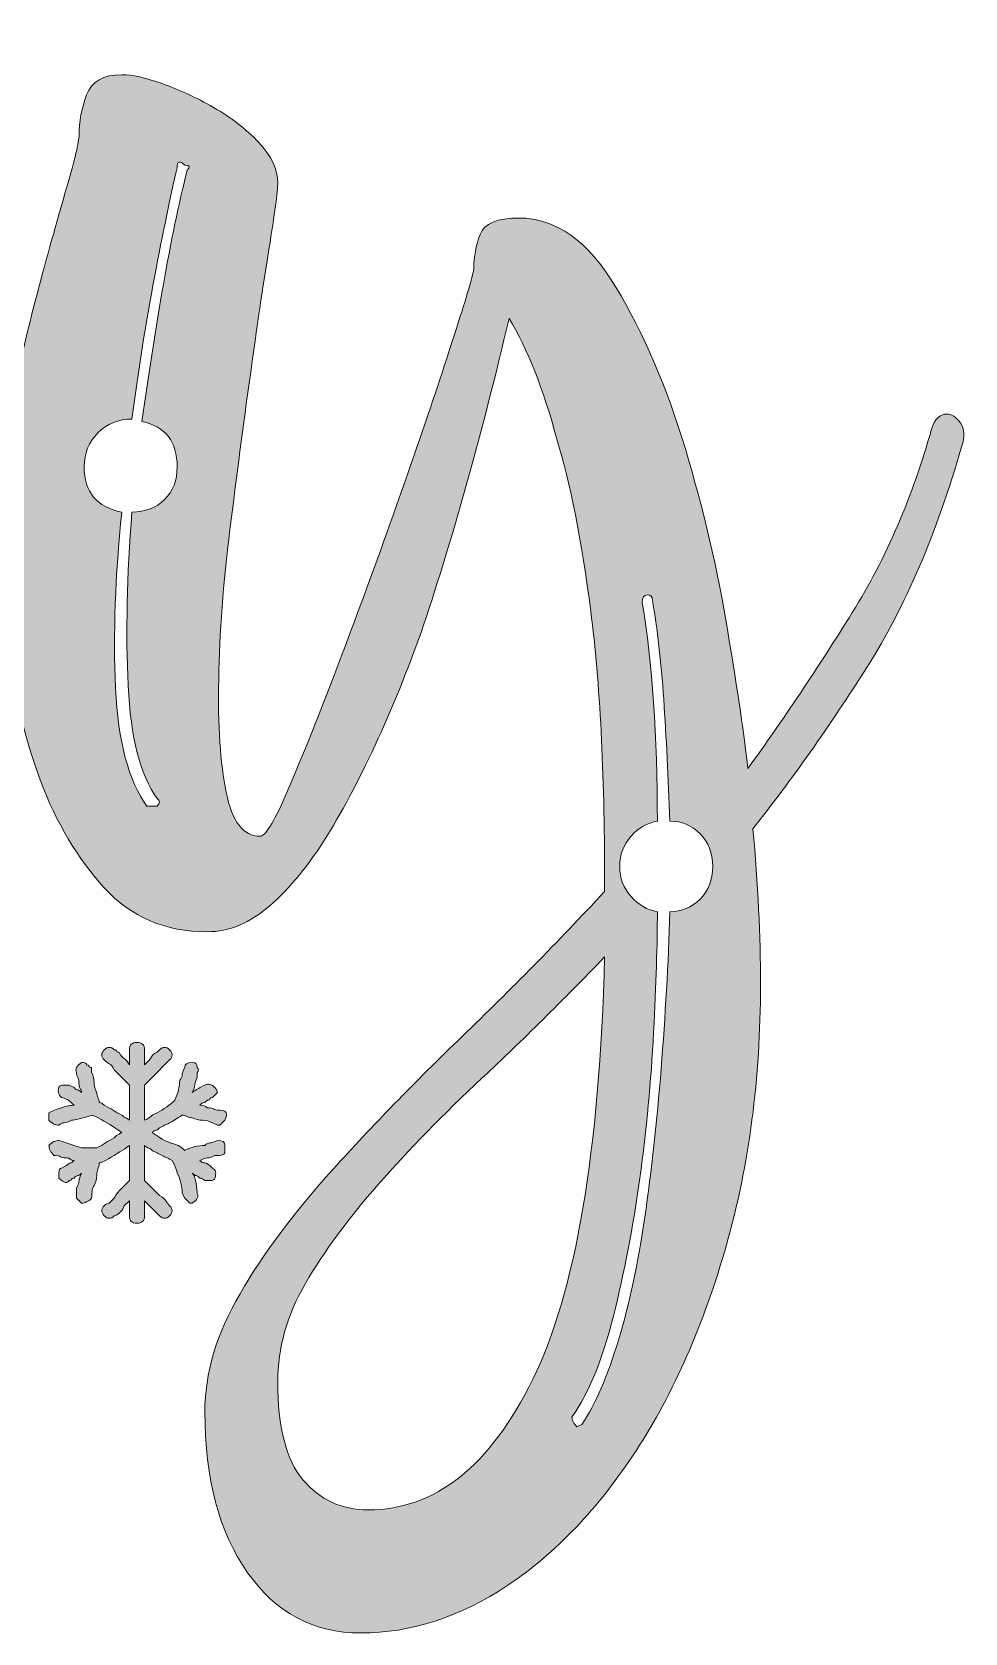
# Model space of a CAD drawing. Header units: inches. Extents: x 89 to 991, y -981 to -100.
# Drawn here: x 438.2 to 572.4, y -472.9 to -242.5 of the extents above; entities that cross this region are included whole.
import ezdxf

# ---------------------------------------------------------------- set-up
doc = ezdxf.new("R2010")
doc.units = ezdxf.units.IN
doc.header["$MEASUREMENT"] = 0
doc.layers.add('Layer 1', color=7, linetype='Continuous')

# ---------------------------------------------------------------- blocks, each defined once
blk = doc.blocks.new('block 2')
at = {"layer": 'Layer 1', "true_color": 0xffffff}
h = blk.add_hatch(color=7, dxfattribs=at)
h.dxf.hatch_style = 2
edge = h.paths.add_edge_path()
edge.add_spline(control_points=[(367.2, -365.1), (375.63, -365.1), (382.62, -361.85), (388.17, -355.34), (393.71, -348.83), (398.17, -340.99), (401.55, -331.83), (408.78, -331.83), (414.81, -330.56), (419.63, -328.03), (424.45, -325.5), (428.43, -322.55), (431.57, -319.17), (432.26, -318.43), (432.9, -317.67), (433.52, -316.91), (433.7, -321.13), (434.06, -325.61), (434.64, -330.38), (435.49, -337.38), (437.05, -343.94), (439.34, -350.09), (441.63, -356.24), (444.7, -361.43), (448.56, -365.64), (452.42, -369.86), (457.36, -371.97), (463.39, -371.97), (466.52, -371.97), (469.54, -370.71), (472.43, -368.18), (475.32, -365.64), (478.03, -362.33), (480.57, -358.23), (483.1, -354.13), (485.57, -349.43), (487.98, -344.13), (490.39, -338.83), (492.56, -333.4), (494.49, -327.85), (498.83, -314.83), (502.93, -300.13), (506.78, -283.73), (509.43, -288.07), (511.72, -293.86), (513.66, -301.09), (515.58, -307.36), (517.21, -315.62), (518.54, -325.86), (519.86, -336.11), (520.53, -348.95), (520.53, -364.38), (520.53, -364.38), (520.53, -366.19), (520.53, -366.19), (513.78, -373.42), (506.97, -380.35), (500.09, -386.98), (493.22, -393.61), (487.01, -400), (481.47, -406.15), (475.92, -412.29), (471.46, -418.26), (468.09, -424.05), (464.71, -429.83), (463.03, -435.5), (463.03, -441.04), (463.03, -450.68), (465.07, -458.4), (469.18, -464.19), (473.27, -469.98), (478.69, -472.87), (485.45, -472.87), (492.68, -472.87), (499.73, -470.57), (506.6, -466), (513.48, -461.41), (519.62, -454.97), (525.05, -446.65), (530.47, -438.33), (534.81, -428.44), (538.07, -417), (541.32, -405.54), (542.95, -393.07), (542.95, -379.57), (542.95, -372.58), (542.59, -365.1), (541.86, -357.14), (547.41, -350.16), (552.89, -342.38), (558.32, -333.82), (563.74, -325.26), (568.26, -314.71), (571.88, -302.18), (572.36, -300.73), (572.3, -299.59), (571.7, -298.74), (571.09, -297.9), (570.43, -297.48), (569.71, -297.48), (568.74, -297.48), (568.02, -298.2), (567.54, -299.64), (564.88, -309.29), (561.09, -318.09), (556.15, -326.04), (551.2, -334), (546.2, -341.48), (541.14, -348.47), (540.65, -344.13), (539.69, -337.56), (538.25, -328.76), (536.8, -319.96), (534.75, -311.16), (532.1, -302.36), (529.44, -293.56), (526.13, -285.85), (522.15, -279.21), (518.18, -272.58), (513.53, -269.27), (508.23, -269.27), (505.1, -269.27), (503.23, -270.05), (502.62, -271.62), (502.02, -273.19), (501.72, -274.82), (501.72, -276.5), (501.72, -276.99), (501.05, -279.34), (499.73, -283.55), (498.41, -287.77), (496.71, -292.9), (494.67, -298.92), (492.62, -304.95), (490.33, -311.46), (487.8, -318.45), (485.27, -325.44), (482.85, -331.89), (480.57, -337.8), (478.27, -343.71), (476.28, -348.59), (474.6, -352.44), (472.91, -356.3), (471.71, -358.23), (470.98, -358.23), (468.57, -358.23), (466.94, -356.12), (466.1, -351.9), (465.25, -347.69), (464.89, -342.26), (465.02, -335.63), (465.13, -329), (465.68, -321.83), (466.64, -314.11), (467.6, -306.4), (468.57, -299.05), (469.54, -292.05), (470.5, -285.06), (471.4, -278.97), (472.25, -273.79), (473.09, -268.61), (473.51, -265.41), (473.51, -264.2), (473.51, -262.28), (472.61, -260.35), (470.8, -258.42), (468.99, -256.49), (466.82, -254.8), (464.29, -253.36), (461.76, -251.91), (459.29, -250.77), (456.88, -249.92), (454.47, -249.08), (452.54, -248.65), (451.09, -248.65), (448.44, -248.65), (446.75, -249.62), (446.03, -251.55), (445.31, -253.48), (444.94, -255.41), (444.94, -257.33), (444.94, -258.3), (444.34, -260.83), (443.14, -264.93), (441.93, -269.03), (440.61, -273.79), (439.16, -279.21), (437.71, -284.64), (436.39, -290.24), (435.18, -296.03), (434.12, -301.12), (433.56, -305.61), (433.43, -309.58), (432.07, -311.99), (430.31, -314.28), (428.13, -316.46), (425.36, -319.24), (421.98, -321.59), (418.01, -323.51), (414.03, -325.44), (409.15, -326.41), (403.36, -326.41), (405.53, -318.93), (407.16, -311.34), (408.24, -303.62), (409.33, -295.91), (409.87, -288.8), (409.87, -282.29), (409.87, -269.51), (406.43, -259.68), (399.56, -252.81), (392.69, -245.94), (384.92, -242.51), (376.24, -242.51), (371.9, -242.51), (367.68, -243.41), (363.58, -245.22), (359.48, -247.03), (355.8, -249.44), (352.55, -252.45), (349.3, -255.47), (346.64, -259.02), (344.59, -263.12), (342.54, -267.22), (341.52, -271.68), (341.52, -276.5), (341.52, -278.91), (341.76, -281.56), (342.24, -284.46), (342.72, -287.35), (343.57, -290.48), (344.77, -293.86), (340.43, -298.2), (336.76, -303.2), (333.75, -308.87), (330.73, -314.53), (329.22, -320.62), (329.22, -327.13), (329.22, -337.25), (332.42, -346.12), (338.81, -353.71), (345.19, -361.3), (354.66, -365.1), (367.2, -365.1)], knot_values=[0, 0, 0, 0, 1, 1, 1, 2, 2, 2, 3, 3, 3, 4, 4, 4, 5, 5, 5, 6, 6, 6, 7, 7, 7, 8, 8, 8, 9, 9, 9, 10, 10, 10, 11, 11, 11, 12, 12, 12, 13, 13, 13, 14, 14, 14, 15, 15, 15, 16, 16, 16, 17, 17, 17, 18, 18, 18, 19, 19, 19, 20, 20, 20, 21, 21, 21, 22, 22, 22, 23, 23, 23, 24, 24, 24, 25, 25, 25, 26, 26, 26, 27, 27, 27, 28, 28, 28, 29, 29, 29, 30, 30, 30, 31, 31, 31, 32, 32, 32, 33, 33, 33, 34, 34, 34, 35, 35, 35, 36, 36, 36, 37, 37, 37, 38, 38, 38, 39, 39, 39, 40, 40, 40, 41, 41, 41, 42, 42, 42, 43, 43, 43, 44, 44, 44, 45, 45, 45, 46, 46, 46, 47, 47, 47, 48, 48, 48, 49, 49, 49, 50, 50, 50, 51, 51, 51, 52, 52, 52, 53, 53, 53, 54, 54, 54, 55, 55, 55, 56, 56, 56, 57, 57, 57, 58, 58, 58, 59, 59, 59, 60, 60, 60, 61, 61, 61, 62, 62, 62, 63, 63, 63, 64, 64, 64, 65, 65, 65, 66, 66, 66, 67, 67, 67, 68, 68, 68, 69, 69, 69, 70, 70, 70, 71, 71, 71, 72, 72, 72, 73, 73, 73, 74, 74, 74, 75, 75, 75, 76, 76, 76, 77, 77, 77, 78, 78, 78, 79, 79, 79, 80, 80, 80, 81, 81, 81, 81], degree=3, periodic=1)
edge = h.paths.add_edge_path()
edge.add_spline(control_points=[(486.53, -455.15), (482.67, -455.15), (479.54, -453.7), (477.13, -450.81), (474.72, -447.92), (473.51, -443.21), (473.51, -436.7), (473.51, -431.88), (474.84, -427.18), (477.49, -422.6), (480.14, -418.02), (483.64, -413.26), (487.98, -408.32), (492.32, -403.37), (497.32, -398.25), (502.99, -392.95), (508.65, -387.64), (514.5, -381.86), (520.53, -375.59), (519.8, -403.55), (516.37, -423.8), (510.22, -436.34), (504.07, -448.88), (496.17, -455.15), (486.53, -455.15)], knot_values=[0, 0, 0, 0, 1, 1, 1, 2, 2, 2, 3, 3, 3, 4, 4, 4, 5, 5, 5, 6, 6, 6, 7, 7, 7, 8, 8, 8, 8], degree=3, periodic=1)
edge = h.paths.add_edge_path()
edge.add_spline(control_points=[(525.59, -407.41), (526.55, -400.42), (527.22, -393.43), (527.58, -386.44), (527.94, -379.45), (528.12, -373.66), (528.12, -369.08), (526.68, -368.84), (525.41, -368.12), (524.33, -366.91), (523.24, -365.7), (522.7, -364.26), (522.7, -362.57), (522.7, -360.89), (523.24, -359.44), (524.33, -358.23), (525.41, -357.03), (526.68, -356.3), (528.12, -356.06), (528.12, -343.76), (527.4, -333.28), (525.95, -324.6), (525.95, -323.87), (526.19, -323.51), (526.68, -323.51), (527.16, -323.51), (527.4, -323.75), (527.4, -324.24), (528.12, -328.34), (528.66, -333.1), (529.03, -338.52), (529.39, -343.94), (529.69, -349.79), (529.93, -356.06), (531.61, -356.06), (533.06, -356.66), (534.27, -357.87), (535.47, -359.08), (536.08, -360.64), (536.08, -362.57), (536.08, -364.5), (535.47, -366.07), (534.27, -367.27), (533.06, -368.48), (531.61, -369.08), (529.93, -369.08), (529.69, -376.55), (529.26, -384.09), (528.66, -391.68), (528.06, -399.27), (527.27, -406.38), (526.31, -413.02), (525.35, -419.65), (524.08, -425.55), (522.52, -430.74), (520.95, -435.92), (519.2, -439.96), (517.27, -442.85), (517.27, -442.85), (516.55, -443.21), (516.55, -443.21), (516.06, -442.73), (515.83, -442.25), (515.83, -441.77), (518.23, -438.39), (520.22, -433.57), (521.79, -427.3), (523.36, -421.03), (524.62, -414.4), (525.59, -407.41)], knot_values=[0, 0, 0, 0, 1, 1, 1, 2, 2, 2, 3, 3, 3, 4, 4, 4, 5, 5, 5, 6, 6, 6, 7, 7, 7, 8, 8, 8, 9, 9, 9, 10, 10, 10, 11, 11, 11, 12, 12, 12, 13, 13, 13, 14, 14, 14, 15, 15, 15, 16, 16, 16, 17, 17, 17, 18, 18, 18, 19, 19, 19, 20, 20, 20, 21, 21, 21, 22, 22, 22, 23, 23, 23, 23], degree=3, periodic=1)
edge = h.paths.add_edge_path()
edge.add_spline(control_points=[(447.66, -300.19), (448.98, -298.86), (450.61, -298.2), (452.54, -298.2), (453.5, -290.97), (454.58, -284.16), (455.79, -277.77), (457, -271.38), (458.08, -266.14), (459.05, -262.03), (459.05, -261.07), (459.41, -260.95), (460.13, -261.67), (460.86, -261.67), (460.98, -261.92), (460.49, -262.4), (459.29, -267.22), (458.14, -272.7), (457.06, -278.85), (455.98, -285), (454.95, -291.57), (453.99, -298.56), (457.36, -299.28), (459.05, -301.45), (459.05, -305.07), (459.05, -307), (458.45, -308.57), (457.24, -309.77), (456.03, -310.98), (454.47, -311.58), (452.54, -311.58), (451.82, -320.74), (451.64, -329.06), (452, -336.53), (452.36, -344.01), (453.74, -349.43), (456.16, -352.81), (456.64, -353.05), (456.64, -353.41), (456.16, -353.89), (456.16, -353.89), (454.71, -353.89), (454.71, -353.89), (452.05, -350.27), (450.55, -344.61), (450.19, -336.89), (449.83, -329.18), (450.13, -320.74), (451.09, -311.58), (447.48, -310.86), (445.67, -308.69), (445.67, -305.07), (445.67, -303.14), (446.33, -301.51), (447.66, -300.19)], knot_values=[0, 0, 0, 0, 1, 1, 1, 2, 2, 2, 3, 3, 3, 4, 4, 4, 5, 5, 5, 6, 6, 6, 7, 7, 7, 8, 8, 8, 9, 9, 9, 10, 10, 10, 11, 11, 11, 12, 12, 12, 13, 13, 13, 14, 14, 14, 15, 15, 15, 16, 16, 16, 17, 17, 17, 18, 18, 18, 18], degree=3, periodic=1)
edge = h.paths.add_edge_path()
edge.add_spline(control_points=[(386.36, -349.73), (383.23, -354.68), (379.97, -357.14), (376.6, -357.14), (372.74, -357.14), (369.73, -355.52), (367.56, -352.26), (365.39, -349.01), (363.7, -345.21), (362.5, -340.87), (361.29, -336.53), (360.51, -332.14), (360.14, -327.67), (359.78, -323.21), (359.6, -319.66), (359.6, -317), (363.94, -320.86), (369, -324.06), (374.79, -326.59), (380.58, -329.12), (387.32, -330.75), (395.04, -331.47), (392.39, -338.7), (389.49, -344.79), (386.36, -349.73)], knot_values=[0, 0, 0, 0, 1, 1, 1, 2, 2, 2, 3, 3, 3, 4, 4, 4, 5, 5, 5, 6, 6, 6, 7, 7, 7, 8, 8, 8, 8], degree=3, periodic=1)
edge = h.paths.add_edge_path()
edge.add_spline(control_points=[(353.45, -265.11), (355.14, -261.85), (357.31, -259.14), (359.96, -256.97), (362.61, -254.8), (365.44, -253.17), (368.46, -252.09), (371.47, -251), (374.18, -250.46), (376.6, -250.46), (384.31, -250.46), (390.04, -252.21), (393.78, -255.71), (397.51, -259.2), (400.22, -263), (401.91, -267.1), (403.6, -271.92), (404.45, -277.47), (404.45, -283.73), (404.45, -289.52), (403.78, -296.27), (402.46, -303.98), (401.13, -311.7), (399.38, -319.05), (397.21, -326.04), (388.77, -325.56), (381.72, -323.69), (376.06, -320.44), (370.39, -317.18), (365.87, -313.15), (362.5, -308.32), (363.94, -304.71), (365.69, -301.45), (367.74, -298.56), (369.78, -295.67), (371.83, -293.13), (373.89, -290.97), (375.93, -288.8), (377.62, -286.99), (378.95, -285.54), (380.27, -284.09), (380.94, -283.01), (380.94, -282.29), (380.94, -279.16), (378.77, -277.58), (374.43, -277.58), (371.54, -277.58), (368.1, -278.37), (364.12, -279.93), (360.14, -281.51), (356.1, -283.98), (352.01, -287.35), (351.52, -285.42), (351.22, -283.49), (351.1, -281.56), (350.98, -279.64), (350.92, -277.95), (350.92, -276.5), (350.92, -272.16), (351.77, -268.36), (353.45, -265.11)], knot_values=[0, 0, 0, 0, 1, 1, 1, 2, 2, 2, 3, 3, 3, 4, 4, 4, 5, 5, 5, 6, 6, 6, 7, 7, 7, 8, 8, 8, 9, 9, 9, 10, 10, 10, 11, 11, 11, 12, 12, 12, 13, 13, 13, 14, 14, 14, 15, 15, 15, 16, 16, 16, 17, 17, 17, 18, 18, 18, 19, 19, 19, 20, 20, 20, 20], degree=3, periodic=1)
edge = h.paths.add_edge_path()
edge.add_spline(control_points=[(340.61, -314.47), (341.94, -313.27), (343.57, -312.66), (345.5, -312.66), (345.5, -312.66), (346.58, -312.66), (346.58, -312.66), (348.51, -307.84), (351.1, -303.2), (354.36, -298.74), (357.61, -294.28), (361.41, -290.37), (365.75, -286.99), (366.23, -286.51), (366.71, -286.62), (367.2, -287.35), (367.2, -287.84), (367.07, -288.2), (366.83, -288.43), (362.73, -291.81), (359.06, -295.61), (355.8, -299.82), (352.55, -304.05), (350.07, -308.45), (348.39, -313.02), (350.8, -314.23), (352.01, -316.28), (352.01, -319.17), (352.01, -321.11), (351.4, -322.73), (350.2, -324.06), (348.99, -325.38), (347.42, -326.04), (345.5, -326.04), (344.77, -333.28), (346.95, -340.03), (352.01, -346.3), (352.49, -346.54), (352.49, -346.9), (352.01, -347.38), (352.01, -347.38), (351.65, -347.74), (351.65, -347.74), (351.4, -347.74), (351.16, -347.62), (350.92, -347.38), (345.86, -341.11), (343.45, -333.88), (343.69, -325.68), (340.31, -324.72), (338.63, -322.55), (338.63, -319.17), (338.63, -317.25), (339.29, -315.68), (340.61, -314.47)], knot_values=[0, 0, 0, 0, 1, 1, 1, 2, 2, 2, 3, 3, 3, 4, 4, 4, 5, 5, 5, 6, 6, 6, 7, 7, 7, 8, 8, 8, 9, 9, 9, 10, 10, 10, 11, 11, 11, 12, 12, 12, 13, 13, 13, 14, 14, 14, 15, 15, 15, 16, 16, 16, 17, 17, 17, 18, 18, 18, 18], degree=3, periodic=1)
h = blk.add_hatch(color=7, dxfattribs=at)
h.dxf.hatch_style = 2
edge = h.paths.add_edge_path()
edge.add_spline(control_points=[(448.74, -402.35), (448.38, -402.59), (447.96, -402.83), (447.48, -403.07), (447.48, -403.07), (445.31, -403.07), (445.31, -403.07), (444.58, -402.83), (443.5, -402.47), (442.05, -401.99), (441.56, -401.99), (441.09, -402.22), (440.61, -402.71), (440.61, -403.19), (440.84, -403.67), (441.33, -404.16), (441.81, -404.16), (442.11, -404.21), (442.23, -404.34), (442.35, -404.46), (442.65, -404.52), (443.14, -404.52), (443.37, -404.52), (443.55, -404.58), (443.68, -404.7), (443.8, -404.82), (443.98, -404.88), (444.22, -404.88), (443.98, -405.12), (443.8, -405.24), (443.68, -405.24), (443.55, -405.24), (443.37, -405.36), (443.14, -405.6), (443.14, -405.6), (442.41, -405.97), (442.41, -405.97), (442.17, -405.97), (442.05, -406.2), (442.05, -406.69), (442.05, -406.69), (442.05, -407.41), (442.05, -407.41), (442.78, -408.14), (443.26, -408.25), (443.5, -407.77), (443.73, -407.77), (443.86, -407.71), (443.86, -407.59), (443.86, -407.47), (443.98, -407.41), (444.22, -407.41), (444.46, -407.17), (444.64, -407.05), (444.76, -407.05), (444.88, -407.05), (445.06, -406.93), (445.31, -406.69), (445.06, -407.17), (444.94, -407.53), (444.94, -407.77), (444.94, -408.01), (444.82, -408.37), (444.58, -408.86), (444.58, -408.86), (444.58, -409.58), (444.58, -409.58), (444.58, -409.58), (444.58, -410.31), (444.58, -410.31), (444.58, -410.31), (445.31, -411.03), (445.31, -411.03), (445.79, -411.03), (446.27, -410.79), (446.75, -410.31), (446.75, -409.34), (446.87, -408.73), (447.11, -408.5), (447.35, -408.01), (447.48, -407.53), (447.48, -407.05), (447.48, -406.57), (447.6, -406.08), (447.84, -405.6), (447.84, -405.6), (447.84, -405.24), (447.84, -405.24), (448.08, -405.24), (448.8, -404.88), (450.01, -404.16), (451.21, -403.43), (451.93, -402.95), (452.18, -402.71), (452.18, -402.71), (452.18, -407.77), (452.18, -407.77), (452.18, -407.77), (451.09, -408.86), (451.09, -408.86), (450.61, -409.34), (450.31, -409.7), (450.19, -409.94), (450.07, -410.18), (449.76, -410.54), (449.28, -411.03), (449.04, -411.03), (448.8, -411.15), (448.56, -411.39), (448.08, -411.87), (448.08, -412.35), (448.56, -412.84), (449.04, -413.32), (449.52, -413.32), (450.01, -412.84), (450.73, -412.59), (451.21, -412.11), (451.45, -411.39), (451.45, -411.39), (452.18, -410.67), (452.18, -410.67), (452.18, -410.67), (452.18, -411.75), (452.18, -411.75), (452.18, -411.75), (452.18, -412.84), (452.18, -412.84), (452.18, -413.56), (452.54, -413.92), (453.26, -413.92), (453.99, -413.92), (454.35, -413.56), (454.35, -412.84), (454.35, -412.84), (454.35, -410.67), (454.35, -410.67), (454.35, -410.67), (456.52, -412.84), (456.52, -412.84), (457, -413.32), (457.48, -413.32), (457.96, -412.84), (458.45, -412.35), (458.45, -411.87), (457.96, -411.39), (457.72, -411.15), (457.54, -410.9), (457.42, -410.67), (457.3, -410.42), (457, -410.18), (456.52, -409.94), (456.52, -409.94), (454.35, -407.77), (454.35, -407.77), (454.35, -407.77), (454.35, -402.71), (454.35, -402.71), (454.58, -402.95), (454.76, -403.07), (454.89, -403.07), (455.01, -403.07), (455.19, -403.19), (455.43, -403.43), (455.91, -403.67), (456.39, -403.91), (456.88, -404.16), (457.36, -404.4), (457.84, -404.64), (458.33, -404.88), (458.81, -405.84), (459.05, -406.45), (459.05, -406.69), (459.53, -407.65), (459.77, -408.62), (459.77, -409.58), (459.77, -409.58), (460.13, -410.31), (460.13, -410.31), (460.13, -410.31), (460.86, -411.03), (460.86, -411.03), (460.86, -411.03), (461.22, -411.03), (461.22, -411.03), (461.94, -410.54), (462.18, -410.06), (461.94, -409.58), (461.94, -409.34), (461.88, -408.86), (461.76, -408.14), (461.64, -407.41), (461.46, -406.93), (461.22, -406.69), (461.46, -406.93), (461.64, -407.05), (461.76, -407.05), (461.88, -407.05), (462.06, -407.17), (462.3, -407.41), (462.54, -407.41), (462.78, -407.53), (463.03, -407.77), (463.03, -407.77), (463.75, -407.77), (463.75, -407.77), (464.23, -407.77), (464.47, -407.65), (464.47, -407.41), (464.71, -406.69), (464.59, -406.2), (464.11, -405.97), (463.63, -405.48), (463.27, -405.24), (463.03, -405.24), (462.78, -405.24), (462.54, -405.12), (462.3, -404.88), (462.78, -404.64), (463.15, -404.52), (463.39, -404.52), (463.63, -404.52), (463.99, -404.4), (464.47, -404.16), (464.47, -404.16), (465.2, -404.16), (465.2, -404.16), (465.43, -404.16), (465.68, -404.03), (465.92, -403.8), (465.92, -403.8), (465.92, -402.71), (465.92, -402.71), (465.92, -402.22), (465.56, -401.99), (464.83, -401.99), (464.35, -402.22), (463.99, -402.35), (463.75, -402.35), (463.51, -402.35), (463.27, -402.47), (463.03, -402.71), (462.06, -402.71), (461.09, -402.95), (460.13, -403.43), (459.65, -402.95), (459.17, -402.65), (458.69, -402.53), (458.2, -402.41), (457.72, -402.22), (457.24, -401.99), (456.75, -401.75), (456.46, -401.56), (456.34, -401.45), (456.21, -401.32), (455.91, -401.14), (455.43, -400.9), (455.67, -400.66), (455.85, -400.54), (455.98, -400.54), (456.09, -400.54), (456.27, -400.42), (456.52, -400.18), (457, -399.94), (457.48, -399.69), (457.96, -399.46), (458.45, -399.21), (459.05, -398.85), (459.77, -398.37), (460.01, -398.37), (460.25, -398.43), (460.49, -398.55), (460.73, -398.67), (460.98, -398.73), (461.22, -398.73), (461.7, -398.97), (462.18, -399.09), (462.66, -399.09), (463.15, -399.09), (463.63, -399.21), (464.11, -399.46), (464.11, -399.46), (464.83, -399.82), (464.83, -399.82), (464.83, -399.82), (465.2, -399.82), (465.2, -399.82), (465.2, -399.82), (465.92, -399.09), (465.92, -399.09), (466.4, -398.13), (466.16, -397.65), (465.2, -397.65), (464.71, -397.65), (464.41, -397.59), (464.29, -397.47), (464.17, -397.34), (463.87, -397.29), (463.39, -397.29), (463.15, -397.04), (462.78, -396.93), (462.3, -396.93), (462.54, -396.68), (462.72, -396.56), (462.85, -396.56), (462.96, -396.56), (463.15, -396.44), (463.39, -396.2), (463.63, -396.2), (463.75, -396.14), (463.75, -396.02), (463.75, -395.9), (463.87, -395.84), (464.11, -395.84), (464.11, -395.84), (464.83, -395.12), (464.83, -395.12), (464.83, -394.87), (464.71, -394.63), (464.47, -394.39), (463.99, -393.91), (463.51, -393.79), (463.03, -394.03), (462.06, -394.51), (461.46, -394.87), (461.22, -395.12), (461.46, -394.63), (461.58, -394.27), (461.58, -394.03), (461.58, -393.79), (461.7, -393.43), (461.94, -392.95), (461.94, -392.95), (461.94, -392.22), (461.94, -392.22), (462.18, -391.98), (462.18, -391.74), (461.94, -391.5), (461.94, -391.01), (461.7, -390.78), (461.22, -390.78), (460.49, -390.78), (460.13, -391.01), (460.13, -391.5), (459.89, -391.98), (459.77, -392.34), (459.77, -392.58), (459.77, -392.82), (459.65, -393.07), (459.41, -393.31), (459.41, -394.27), (459.17, -395.24), (458.69, -396.2), (457.96, -396.93), (457.11, -397.52), (456.16, -398.01), (455.67, -398.25), (455.37, -398.43), (455.25, -398.55), (455.13, -398.67), (454.83, -398.85), (454.35, -399.09), (454.35, -399.09), (454.35, -394.03), (454.35, -394.03), (454.35, -394.03), (455.43, -392.95), (455.43, -392.95), (455.43, -392.95), (457.96, -390.42), (457.96, -390.42), (458.45, -389.93), (458.45, -389.45), (457.96, -388.97), (457.48, -388.48), (457, -388.48), (456.52, -388.97), (456.27, -389.21), (456.03, -389.39), (455.79, -389.51), (455.55, -389.63), (455.31, -389.93), (455.07, -390.42), (455.07, -390.42), (454.35, -391.14), (454.35, -391.14), (454.35, -391.14), (454.35, -390.05), (454.35, -390.05), (454.35, -390.05), (454.35, -388.97), (454.35, -388.97), (454.35, -388.25), (453.99, -387.88), (453.26, -387.88), (452.54, -387.88), (452.18, -388.25), (452.18, -388.97), (452.18, -388.97), (452.18, -391.14), (452.18, -391.14), (451.93, -390.65), (451.69, -390.35), (451.45, -390.23), (451.21, -390.11), (450.97, -389.81), (450.73, -389.33), (450.49, -389.33), (450.37, -389.27), (450.37, -389.15), (450.37, -389.02), (450.25, -388.97), (450.01, -388.97), (449.52, -388.48), (449.04, -388.48), (448.56, -388.97), (448.08, -389.45), (448.08, -389.93), (448.56, -390.42), (448.8, -390.65), (449.04, -390.83), (449.28, -390.96), (449.52, -391.08), (449.76, -391.38), (450.01, -391.86), (450.01, -391.86), (452.18, -394.03), (452.18, -394.03), (452.18, -394.03), (452.18, -399.09), (452.18, -399.09), (451.93, -398.85), (451.75, -398.73), (451.64, -398.73), (451.51, -398.73), (451.33, -398.61), (451.09, -398.37), (450.61, -398.13), (450.19, -397.89), (449.83, -397.65), (449.46, -397.4), (449.04, -397.16), (448.56, -396.93), (448.32, -396.68), (448.08, -396.56), (447.84, -396.56), (447.84, -396.32), (447.78, -396.08), (447.66, -395.84), (447.53, -395.6), (447.48, -395.35), (447.48, -395.12), (447.23, -394.63), (447.11, -394.15), (447.11, -393.67), (447.11, -393.18), (446.99, -392.7), (446.75, -392.22), (446.75, -392.22), (446.75, -391.5), (446.75, -391.5), (446.51, -391.5), (446.39, -391.44), (446.39, -391.32), (446.39, -391.2), (446.27, -391.14), (446.03, -391.14), (446.03, -390.9), (445.79, -390.78), (445.31, -390.78), (444.58, -391.26), (444.34, -391.74), (444.58, -392.22), (444.58, -392.46), (444.64, -392.7), (444.76, -392.95), (444.88, -393.18), (444.94, -393.55), (444.94, -394.03), (444.94, -394.27), (445, -394.45), (445.12, -394.57), (445.25, -394.69), (445.31, -394.87), (445.31, -395.12), (445.06, -394.87), (444.88, -394.76), (444.76, -394.76), (444.64, -394.76), (444.46, -394.63), (444.22, -394.39), (444.22, -394.39), (443.5, -394.03), (443.5, -394.03), (443.5, -394.03), (442.78, -394.03), (442.78, -394.03), (442.29, -394.03), (442.05, -394.15), (442.05, -394.39), (441.81, -394.87), (441.93, -395.35), (442.41, -395.84), (442.89, -395.84), (443.5, -396.2), (444.22, -396.93), (443.73, -396.93), (443.14, -397.04), (442.41, -397.29), (441.69, -397.52), (441.09, -397.77), (440.61, -398.01), (440.61, -398.01), (440.61, -399.09), (440.61, -399.09), (441.09, -399.58), (441.56, -399.82), (442.05, -399.82), (442.29, -399.58), (442.53, -399.46), (442.78, -399.46), (443.01, -399.46), (443.37, -399.33), (443.86, -399.09), (444.34, -399.09), (445.31, -398.85), (446.75, -398.37), (446.99, -398.37), (447.71, -398.73), (448.92, -399.46), (450.13, -400.18), (450.85, -400.66), (451.09, -400.9), (450.85, -400.9), (450.49, -401.14), (450.01, -401.63), (449.52, -401.86), (449.1, -402.11), (448.74, -402.35)], knot_values=[0, 0, 0, 0, 1, 1, 1, 2, 2, 2, 3, 3, 3, 4, 4, 4, 5, 5, 5, 6, 6, 6, 7, 7, 7, 8, 8, 8, 9, 9, 9, 10, 10, 10, 11, 11, 11, 12, 12, 12, 13, 13, 13, 14, 14, 14, 15, 15, 15, 16, 16, 16, 17, 17, 17, 18, 18, 18, 19, 19, 19, 20, 20, 20, 21, 21, 21, 22, 22, 22, 23, 23, 23, 24, 24, 24, 25, 25, 25, 26, 26, 26, 27, 27, 27, 28, 28, 28, 29, 29, 29, 30, 30, 30, 31, 31, 31, 32, 32, 32, 33, 33, 33, 34, 34, 34, 35, 35, 35, 36, 36, 36, 37, 37, 37, 38, 38, 38, 39, 39, 39, 40, 40, 40, 41, 41, 41, 42, 42, 42, 43, 43, 43, 44, 44, 44, 45, 45, 45, 46, 46, 46, 47, 47, 47, 48, 48, 48, 49, 49, 49, 50, 50, 50, 51, 51, 51, 52, 52, 52, 53, 53, 53, 54, 54, 54, 55, 55, 55, 56, 56, 56, 57, 57, 57, 58, 58, 58, 59, 59, 59, 60, 60, 60, 61, 61, 61, 62, 62, 62, 63, 63, 63, 64, 64, 64, 65, 65, 65, 66, 66, 66, 67, 67, 67, 68, 68, 68, 69, 69, 69, 70, 70, 70, 71, 71, 71, 72, 72, 72, 73, 73, 73, 74, 74, 74, 75, 75, 75, 76, 76, 76, 77, 77, 77, 78, 78, 78, 79, 79, 79, 80, 80, 80, 81, 81, 81, 82, 82, 82, 83, 83, 83, 84, 84, 84, 85, 85, 85, 86, 86, 86, 87, 87, 87, 88, 88, 88, 89, 89, 89, 90, 90, 90, 91, 91, 91, 92, 92, 92, 93, 93, 93, 94, 94, 94, 95, 95, 95, 96, 96, 96, 97, 97, 97, 98, 98, 98, 99, 99, 99, 100, 100, 100, 101, 101, 101, 102, 102, 102, 103, 103, 103, 104, 104, 104, 105, 105, 105, 106, 106, 106, 107, 107, 107, 108, 108, 108, 109, 109, 109, 110, 110, 110, 111, 111, 111, 112, 112, 112, 113, 113, 113, 114, 114, 114, 115, 115, 115, 116, 116, 116, 117, 117, 117, 118, 118, 118, 119, 119, 119, 120, 120, 120, 121, 121, 121, 122, 122, 122, 123, 123, 123, 124, 124, 124, 125, 125, 125, 126, 126, 126, 127, 127, 127, 128, 128, 128, 129, 129, 129, 130, 130, 130, 131, 131, 131, 132, 132, 132, 133, 133, 133, 134, 134, 134, 135, 135, 135, 136, 136, 136, 137, 137, 137, 138, 138, 138, 139, 139, 139, 140, 140, 140, 141, 141, 141, 142, 142, 142, 143, 143, 143, 144, 144, 144, 145, 145, 145, 146, 146, 146, 147, 147, 147, 148, 148, 148, 149, 149, 149, 150, 150, 150, 151, 151, 151, 152, 152, 152, 153, 153, 153, 154, 154, 154, 155, 155, 155, 156, 156, 156, 157, 157, 157, 158, 158, 158, 159, 159, 159, 160, 160, 160, 161, 161, 161, 162, 162, 162, 163, 163, 163, 164, 164, 164, 165, 165, 165, 166, 166, 166, 167, 167, 167, 168, 168, 168, 169, 169, 169, 170, 170, 170, 171, 171, 171, 172, 172, 172, 173, 173, 173, 174, 174, 174, 175, 175, 175, 176, 176, 176, 177, 177, 177, 178, 178, 178, 179, 179, 179, 179], degree=3, periodic=1)
at = {"layer": 'Layer 1', "lineweight": 0}
for points, knots in [([(367.2, -365.1), (375.63, -365.1), (382.62, -361.85), (388.17, -355.34), (393.71, -348.83), (398.17, -340.99), (401.55, -331.83), (408.78, -331.83), (414.81, -330.56), (419.63, -328.03), (424.45, -325.5), (428.43, -322.55), (431.57, -319.17), (432.26, -318.43), (432.9, -317.67), (433.52, -316.91), (433.7, -321.13), (434.06, -325.61), (434.64, -330.38), (435.49, -337.38), (437.05, -343.94), (439.34, -350.09), (441.63, -356.24), (444.7, -361.43), (448.56, -365.64), (452.42, -369.86), (457.36, -371.97), (463.39, -371.97), (466.52, -371.97), (469.54, -370.71), (472.43, -368.18), (475.32, -365.64), (478.03, -362.33), (480.57, -358.23), (483.1, -354.13), (485.57, -349.43), (487.98, -344.13), (490.39, -338.83), (492.56, -333.4), (494.49, -327.85), (498.83, -314.83), (502.93, -300.13), (506.78, -283.73), (509.43, -288.07), (511.72, -293.86), (513.66, -301.09), (515.58, -307.36), (517.21, -315.62), (518.54, -325.86), (519.86, -336.11), (520.53, -348.95), (520.53, -364.38), (520.53, -364.38), (520.53, -366.19), (520.53, -366.19), (513.78, -373.42), (506.97, -380.35), (500.09, -386.98), (493.22, -393.61), (487.01, -400), (481.47, -406.15), (475.92, -412.29), (471.46, -418.26), (468.09, -424.05), (464.71, -429.83), (463.03, -435.5), (463.03, -441.04), (463.03, -450.68), (465.07, -458.4), (469.18, -464.19), (473.27, -469.98), (478.69, -472.87), (485.45, -472.87), (492.68, -472.87), (499.73, -470.57), (506.6, -466), (513.48, -461.41), (519.62, -454.97), (525.05, -446.65), (530.47, -438.33), (534.81, -428.44), (538.07, -417), (541.32, -405.54), (542.95, -393.07), (542.95, -379.57), (542.95, -372.58), (542.59, -365.1), (541.86, -357.14), (547.41, -350.16), (552.89, -342.38), (558.32, -333.82), (563.74, -325.26), (568.26, -314.71), (571.88, -302.18), (572.36, -300.73), (572.3, -299.59), (571.7, -298.74), (571.09, -297.9), (570.43, -297.48), (569.71, -297.48), (568.74, -297.48), (568.02, -298.2), (567.54, -299.64), (564.88, -309.29), (561.09, -318.09), (556.15, -326.04), (551.2, -334), (546.2, -341.48), (541.14, -348.47), (540.65, -344.13), (539.69, -337.56), (538.25, -328.76), (536.8, -319.96), (534.75, -311.16), (532.1, -302.36), (529.44, -293.56), (526.13, -285.85), (522.15, -279.21), (518.18, -272.58), (513.53, -269.27), (508.23, -269.27), (505.1, -269.27), (503.23, -270.05), (502.62, -271.62), (502.02, -273.19), (501.72, -274.82), (501.72, -276.5), (501.72, -276.99), (501.05, -279.34), (499.73, -283.55), (498.41, -287.77), (496.71, -292.9), (494.67, -298.92), (492.62, -304.95), (490.33, -311.46), (487.8, -318.45), (485.27, -325.44), (482.85, -331.89), (480.57, -337.8), (478.27, -343.71), (476.28, -348.59), (474.6, -352.44), (472.91, -356.3), (471.71, -358.23), (470.98, -358.23), (468.57, -358.23), (466.94, -356.12), (466.1, -351.9), (465.25, -347.69), (464.89, -342.26), (465.02, -335.63), (465.13, -329), (465.68, -321.83), (466.64, -314.11), (467.6, -306.4), (468.57, -299.05), (469.54, -292.05), (470.5, -285.06), (471.4, -278.97), (472.25, -273.79), (473.09, -268.61), (473.51, -265.41), (473.51, -264.2), (473.51, -262.28), (472.61, -260.35), (470.8, -258.42), (468.99, -256.49), (466.82, -254.8), (464.29, -253.36), (461.76, -251.91), (459.29, -250.77), (456.88, -249.92), (454.47, -249.08), (452.54, -248.65), (451.09, -248.65), (448.44, -248.65), (446.75, -249.62), (446.03, -251.55), (445.31, -253.48), (444.94, -255.41), (444.94, -257.33), (444.94, -258.3), (444.34, -260.83), (443.14, -264.93), (441.93, -269.03), (440.61, -273.79), (439.16, -279.21), (437.71, -284.64), (436.39, -290.24), (435.18, -296.03), (434.12, -301.12), (433.56, -305.61), (433.43, -309.58), (432.07, -311.99), (430.31, -314.28), (428.13, -316.46), (425.36, -319.24), (421.98, -321.59), (418.01, -323.51), (414.03, -325.44), (409.15, -326.41), (403.36, -326.41), (405.53, -318.93), (407.16, -311.34), (408.24, -303.62), (409.33, -295.91), (409.87, -288.8), (409.87, -282.29), (409.87, -269.51), (406.43, -259.68), (399.56, -252.81), (392.69, -245.94), (384.92, -242.51), (376.24, -242.51), (371.9, -242.51), (367.68, -243.41), (363.58, -245.22), (359.48, -247.03), (355.8, -249.44), (352.55, -252.45), (349.3, -255.47), (346.64, -259.02), (344.59, -263.12), (342.54, -267.22), (341.52, -271.68), (341.52, -276.5), (341.52, -278.91), (341.76, -281.56), (342.24, -284.46), (342.72, -287.35), (343.57, -290.48), (344.77, -293.86), (340.43, -298.2), (336.76, -303.2), (333.75, -308.87), (330.73, -314.53), (329.22, -320.62), (329.22, -327.13), (329.22, -337.25), (332.42, -346.12), (338.81, -353.71), (345.19, -361.3), (354.66, -365.1), (367.2, -365.1)], [0, 0, 0, 0, 1, 1, 1, 2, 2, 2, 3, 3, 3, 4, 4, 4, 5, 5, 5, 6, 6, 6, 7, 7, 7, 8, 8, 8, 9, 9, 9, 10, 10, 10, 11, 11, 11, 12, 12, 12, 13, 13, 13, 14, 14, 14, 15, 15, 15, 16, 16, 16, 17, 17, 17, 18, 18, 18, 19, 19, 19, 20, 20, 20, 21, 21, 21, 22, 22, 22, 23, 23, 23, 24, 24, 24, 25, 25, 25, 26, 26, 26, 27, 27, 27, 28, 28, 28, 29, 29, 29, 30, 30, 30, 31, 31, 31, 32, 32, 32, 33, 33, 33, 34, 34, 34, 35, 35, 35, 36, 36, 36, 37, 37, 37, 38, 38, 38, 39, 39, 39, 40, 40, 40, 41, 41, 41, 42, 42, 42, 43, 43, 43, 44, 44, 44, 45, 45, 45, 46, 46, 46, 47, 47, 47, 48, 48, 48, 49, 49, 49, 50, 50, 50, 51, 51, 51, 52, 52, 52, 53, 53, 53, 54, 54, 54, 55, 55, 55, 56, 56, 56, 57, 57, 57, 58, 58, 58, 59, 59, 59, 60, 60, 60, 61, 61, 61, 62, 62, 62, 63, 63, 63, 64, 64, 64, 65, 65, 65, 66, 66, 66, 67, 67, 67, 68, 68, 68, 69, 69, 69, 70, 70, 70, 71, 71, 71, 72, 72, 72, 73, 73, 73, 74, 74, 74, 75, 75, 75, 76, 76, 76, 77, 77, 77, 78, 78, 78, 79, 79, 79, 80, 80, 80, 81, 81, 81, 81]), ([(447.66, -300.19), (448.98, -298.86), (450.61, -298.2), (452.54, -298.2), (453.5, -290.97), (454.58, -284.16), (455.79, -277.77), (457, -271.38), (458.08, -266.14), (459.05, -262.03), (459.05, -261.07), (459.41, -260.95), (460.13, -261.67), (460.86, -261.67), (460.98, -261.92), (460.49, -262.4), (459.29, -267.22), (458.14, -272.7), (457.06, -278.85), (455.98, -285), (454.95, -291.57), (453.99, -298.56), (457.36, -299.28), (459.05, -301.45), (459.05, -305.07), (459.05, -307), (458.45, -308.57), (457.24, -309.77), (456.03, -310.98), (454.47, -311.58), (452.54, -311.58), (451.82, -320.74), (451.64, -329.06), (452, -336.53), (452.36, -344.01), (453.74, -349.43), (456.16, -352.81), (456.64, -353.05), (456.64, -353.41), (456.16, -353.89), (456.16, -353.89), (454.71, -353.89), (454.71, -353.89), (452.05, -350.27), (450.55, -344.61), (450.19, -336.89), (449.83, -329.18), (450.13, -320.74), (451.09, -311.58), (447.48, -310.86), (445.67, -308.69), (445.67, -305.07), (445.67, -303.14), (446.33, -301.51), (447.66, -300.19)], [0, 0, 0, 0, 1, 1, 1, 2, 2, 2, 3, 3, 3, 4, 4, 4, 5, 5, 5, 6, 6, 6, 7, 7, 7, 8, 8, 8, 9, 9, 9, 10, 10, 10, 11, 11, 11, 12, 12, 12, 13, 13, 13, 14, 14, 14, 15, 15, 15, 16, 16, 16, 17, 17, 17, 18, 18, 18, 18]), ([(525.59, -407.41), (526.55, -400.42), (527.22, -393.43), (527.58, -386.44), (527.94, -379.45), (528.12, -373.66), (528.12, -369.08), (526.68, -368.84), (525.41, -368.12), (524.33, -366.91), (523.24, -365.7), (522.7, -364.26), (522.7, -362.57), (522.7, -360.89), (523.24, -359.44), (524.33, -358.23), (525.41, -357.03), (526.68, -356.3), (528.12, -356.06), (528.12, -343.76), (527.4, -333.28), (525.95, -324.6), (525.95, -323.87), (526.19, -323.51), (526.68, -323.51), (527.16, -323.51), (527.4, -323.75), (527.4, -324.24), (528.12, -328.34), (528.66, -333.1), (529.03, -338.52), (529.39, -343.94), (529.69, -349.79), (529.93, -356.06), (531.61, -356.06), (533.06, -356.66), (534.27, -357.87), (535.47, -359.08), (536.08, -360.64), (536.08, -362.57), (536.08, -364.5), (535.47, -366.07), (534.27, -367.27), (533.06, -368.48), (531.61, -369.08), (529.93, -369.08), (529.69, -376.55), (529.26, -384.09), (528.66, -391.68), (528.06, -399.27), (527.27, -406.38), (526.31, -413.02), (525.35, -419.65), (524.08, -425.55), (522.52, -430.74), (520.95, -435.92), (519.2, -439.96), (517.27, -442.85), (517.27, -442.85), (516.55, -443.21), (516.55, -443.21), (516.06, -442.73), (515.83, -442.25), (515.83, -441.77), (518.23, -438.39), (520.22, -433.57), (521.79, -427.3), (523.36, -421.03), (524.62, -414.4), (525.59, -407.41)], [0, 0, 0, 0, 1, 1, 1, 2, 2, 2, 3, 3, 3, 4, 4, 4, 5, 5, 5, 6, 6, 6, 7, 7, 7, 8, 8, 8, 9, 9, 9, 10, 10, 10, 11, 11, 11, 12, 12, 12, 13, 13, 13, 14, 14, 14, 15, 15, 15, 16, 16, 16, 17, 17, 17, 18, 18, 18, 19, 19, 19, 20, 20, 20, 21, 21, 21, 22, 22, 22, 23, 23, 23, 23]), ([(486.53, -455.15), (482.67, -455.15), (479.54, -453.7), (477.13, -450.81), (474.72, -447.92), (473.51, -443.21), (473.51, -436.7), (473.51, -431.88), (474.84, -427.18), (477.49, -422.6), (480.14, -418.02), (483.64, -413.26), (487.98, -408.32), (492.32, -403.37), (497.32, -398.25), (502.99, -392.95), (508.65, -387.64), (514.5, -381.86), (520.53, -375.59), (519.8, -403.55), (516.37, -423.8), (510.22, -436.34), (504.07, -448.88), (496.17, -455.15), (486.53, -455.15)], [0, 0, 0, 0, 1, 1, 1, 2, 2, 2, 3, 3, 3, 4, 4, 4, 5, 5, 5, 6, 6, 6, 7, 7, 7, 8, 8, 8, 8]), ([(448.74, -402.35), (448.38, -402.59), (447.96, -402.83), (447.48, -403.07), (447.48, -403.07), (445.31, -403.07), (445.31, -403.07), (444.58, -402.83), (443.5, -402.47), (442.05, -401.99), (441.56, -401.99), (441.09, -402.22), (440.61, -402.71), (440.61, -403.19), (440.84, -403.67), (441.33, -404.16), (441.81, -404.16), (442.11, -404.21), (442.23, -404.34), (442.35, -404.46), (442.65, -404.52), (443.14, -404.52), (443.37, -404.52), (443.55, -404.58), (443.68, -404.7), (443.8, -404.82), (443.98, -404.88), (444.22, -404.88), (443.98, -405.12), (443.8, -405.24), (443.68, -405.24), (443.55, -405.24), (443.37, -405.36), (443.14, -405.6), (443.14, -405.6), (442.41, -405.97), (442.41, -405.97), (442.17, -405.97), (442.05, -406.2), (442.05, -406.69), (442.05, -406.69), (442.05, -407.41), (442.05, -407.41), (442.78, -408.14), (443.26, -408.25), (443.5, -407.77), (443.73, -407.77), (443.86, -407.71), (443.86, -407.59), (443.86, -407.47), (443.98, -407.41), (444.22, -407.41), (444.46, -407.17), (444.64, -407.05), (444.76, -407.05), (444.88, -407.05), (445.06, -406.93), (445.31, -406.69), (445.06, -407.17), (444.94, -407.53), (444.94, -407.77), (444.94, -408.01), (444.82, -408.37), (444.58, -408.86), (444.58, -408.86), (444.58, -409.58), (444.58, -409.58), (444.58, -409.58), (444.58, -410.31), (444.58, -410.31), (444.58, -410.31), (445.31, -411.03), (445.31, -411.03), (445.79, -411.03), (446.27, -410.79), (446.75, -410.31), (446.75, -409.34), (446.87, -408.73), (447.11, -408.5), (447.35, -408.01), (447.48, -407.53), (447.48, -407.05), (447.48, -406.57), (447.6, -406.08), (447.84, -405.6), (447.84, -405.6), (447.84, -405.24), (447.84, -405.24), (448.08, -405.24), (448.8, -404.88), (450.01, -404.16), (451.21, -403.43), (451.93, -402.95), (452.18, -402.71), (452.18, -402.71), (452.18, -407.77), (452.18, -407.77), (452.18, -407.77), (451.09, -408.86), (451.09, -408.86), (450.61, -409.34), (450.31, -409.7), (450.19, -409.94), (450.07, -410.18), (449.76, -410.54), (449.28, -411.03), (449.04, -411.03), (448.8, -411.15), (448.56, -411.39), (448.08, -411.87), (448.08, -412.35), (448.56, -412.84), (449.04, -413.32), (449.52, -413.32), (450.01, -412.84), (450.73, -412.59), (451.21, -412.11), (451.45, -411.39), (451.45, -411.39), (452.18, -410.67), (452.18, -410.67), (452.18, -410.67), (452.18, -411.75), (452.18, -411.75), (452.18, -411.75), (452.18, -412.84), (452.18, -412.84), (452.18, -413.56), (452.54, -413.92), (453.26, -413.92), (453.99, -413.92), (454.35, -413.56), (454.35, -412.84), (454.35, -412.84), (454.35, -410.67), (454.35, -410.67), (454.35, -410.67), (456.52, -412.84), (456.52, -412.84), (457, -413.32), (457.48, -413.32), (457.96, -412.84), (458.45, -412.35), (458.45, -411.87), (457.96, -411.39), (457.72, -411.15), (457.54, -410.9), (457.42, -410.67), (457.3, -410.42), (457, -410.18), (456.52, -409.94), (456.52, -409.94), (454.35, -407.77), (454.35, -407.77), (454.35, -407.77), (454.35, -402.71), (454.35, -402.71), (454.58, -402.95), (454.76, -403.07), (454.89, -403.07), (455.01, -403.07), (455.19, -403.19), (455.43, -403.43), (455.91, -403.67), (456.39, -403.91), (456.88, -404.16), (457.36, -404.4), (457.84, -404.64), (458.33, -404.88), (458.81, -405.84), (459.05, -406.45), (459.05, -406.69), (459.53, -407.65), (459.77, -408.62), (459.77, -409.58), (459.77, -409.58), (460.13, -410.31), (460.13, -410.31), (460.13, -410.31), (460.86, -411.03), (460.86, -411.03), (460.86, -411.03), (461.22, -411.03), (461.22, -411.03), (461.94, -410.54), (462.18, -410.06), (461.94, -409.58), (461.94, -409.34), (461.88, -408.86), (461.76, -408.14), (461.64, -407.41), (461.46, -406.93), (461.22, -406.69), (461.46, -406.93), (461.64, -407.05), (461.76, -407.05), (461.88, -407.05), (462.06, -407.17), (462.3, -407.41), (462.54, -407.41), (462.78, -407.53), (463.03, -407.77), (463.03, -407.77), (463.75, -407.77), (463.75, -407.77), (464.23, -407.77), (464.47, -407.65), (464.47, -407.41), (464.71, -406.69), (464.59, -406.2), (464.11, -405.97), (463.63, -405.48), (463.27, -405.24), (463.03, -405.24), (462.78, -405.24), (462.54, -405.12), (462.3, -404.88), (462.78, -404.64), (463.15, -404.52), (463.39, -404.52), (463.63, -404.52), (463.99, -404.4), (464.47, -404.16), (464.47, -404.16), (465.2, -404.16), (465.2, -404.16), (465.43, -404.16), (465.68, -404.03), (465.92, -403.8), (465.92, -403.8), (465.92, -402.71), (465.92, -402.71), (465.92, -402.22), (465.56, -401.99), (464.83, -401.99), (464.35, -402.22), (463.99, -402.35), (463.75, -402.35), (463.51, -402.35), (463.27, -402.47), (463.03, -402.71), (462.06, -402.71), (461.09, -402.95), (460.13, -403.43), (459.65, -402.95), (459.17, -402.65), (458.69, -402.53), (458.2, -402.41), (457.72, -402.22), (457.24, -401.99), (456.75, -401.75), (456.46, -401.56), (456.34, -401.45), (456.21, -401.32), (455.91, -401.14), (455.43, -400.9), (455.67, -400.66), (455.85, -400.54), (455.98, -400.54), (456.09, -400.54), (456.27, -400.42), (456.52, -400.18), (457, -399.94), (457.48, -399.69), (457.96, -399.46), (458.45, -399.21), (459.05, -398.85), (459.77, -398.37), (460.01, -398.37), (460.25, -398.43), (460.49, -398.55), (460.73, -398.67), (460.98, -398.73), (461.22, -398.73), (461.7, -398.97), (462.18, -399.09), (462.66, -399.09), (463.15, -399.09), (463.63, -399.21), (464.11, -399.46), (464.11, -399.46), (464.83, -399.82), (464.83, -399.82), (464.83, -399.82), (465.2, -399.82), (465.2, -399.82), (465.2, -399.82), (465.92, -399.09), (465.92, -399.09), (466.4, -398.13), (466.16, -397.65), (465.2, -397.65), (464.71, -397.65), (464.41, -397.59), (464.29, -397.47), (464.17, -397.34), (463.87, -397.29), (463.39, -397.29), (463.15, -397.04), (462.78, -396.93), (462.3, -396.93), (462.54, -396.68), (462.72, -396.56), (462.85, -396.56), (462.96, -396.56), (463.15, -396.44), (463.39, -396.2), (463.63, -396.2), (463.75, -396.14), (463.75, -396.02), (463.75, -395.9), (463.87, -395.84), (464.11, -395.84), (464.11, -395.84), (464.83, -395.12), (464.83, -395.12), (464.83, -394.87), (464.71, -394.63), (464.47, -394.39), (463.99, -393.91), (463.51, -393.79), (463.03, -394.03), (462.06, -394.51), (461.46, -394.87), (461.22, -395.12), (461.46, -394.63), (461.58, -394.27), (461.58, -394.03), (461.58, -393.79), (461.7, -393.43), (461.94, -392.95), (461.94, -392.95), (461.94, -392.22), (461.94, -392.22), (462.18, -391.98), (462.18, -391.74), (461.94, -391.5), (461.94, -391.01), (461.7, -390.78), (461.22, -390.78), (460.49, -390.78), (460.13, -391.01), (460.13, -391.5), (459.89, -391.98), (459.77, -392.34), (459.77, -392.58), (459.77, -392.82), (459.65, -393.07), (459.41, -393.31), (459.41, -394.27), (459.17, -395.24), (458.69, -396.2), (457.96, -396.93), (457.11, -397.52), (456.16, -398.01), (455.67, -398.25), (455.37, -398.43), (455.25, -398.55), (455.13, -398.67), (454.83, -398.85), (454.35, -399.09), (454.35, -399.09), (454.35, -394.03), (454.35, -394.03), (454.35, -394.03), (455.43, -392.95), (455.43, -392.95), (455.43, -392.95), (457.96, -390.42), (457.96, -390.42), (458.45, -389.93), (458.45, -389.45), (457.96, -388.97), (457.48, -388.48), (457, -388.48), (456.52, -388.97), (456.27, -389.21), (456.03, -389.39), (455.79, -389.51), (455.55, -389.63), (455.31, -389.93), (455.07, -390.42), (455.07, -390.42), (454.35, -391.14), (454.35, -391.14), (454.35, -391.14), (454.35, -390.05), (454.35, -390.05), (454.35, -390.05), (454.35, -388.97), (454.35, -388.97), (454.35, -388.25), (453.99, -387.88), (453.26, -387.88), (452.54, -387.88), (452.18, -388.25), (452.18, -388.97), (452.18, -388.97), (452.18, -391.14), (452.18, -391.14), (451.93, -390.65), (451.69, -390.35), (451.45, -390.23), (451.21, -390.11), (450.97, -389.81), (450.73, -389.33), (450.49, -389.33), (450.37, -389.27), (450.37, -389.15), (450.37, -389.02), (450.25, -388.97), (450.01, -388.97), (449.52, -388.48), (449.04, -388.48), (448.56, -388.97), (448.08, -389.45), (448.08, -389.93), (448.56, -390.42), (448.8, -390.65), (449.04, -390.83), (449.28, -390.96), (449.52, -391.08), (449.76, -391.38), (450.01, -391.86), (450.01, -391.86), (452.18, -394.03), (452.18, -394.03), (452.18, -394.03), (452.18, -399.09), (452.18, -399.09), (451.93, -398.85), (451.75, -398.73), (451.64, -398.73), (451.51, -398.73), (451.33, -398.61), (451.09, -398.37), (450.61, -398.13), (450.19, -397.89), (449.83, -397.65), (449.46, -397.4), (449.04, -397.16), (448.56, -396.93), (448.32, -396.68), (448.08, -396.56), (447.84, -396.56), (447.84, -396.32), (447.78, -396.08), (447.66, -395.84), (447.53, -395.6), (447.48, -395.35), (447.48, -395.12), (447.23, -394.63), (447.11, -394.15), (447.11, -393.67), (447.11, -393.18), (446.99, -392.7), (446.75, -392.22), (446.75, -392.22), (446.75, -391.5), (446.75, -391.5), (446.51, -391.5), (446.39, -391.44), (446.39, -391.32), (446.39, -391.2), (446.27, -391.14), (446.03, -391.14), (446.03, -390.9), (445.79, -390.78), (445.31, -390.78), (444.58, -391.26), (444.34, -391.74), (444.58, -392.22), (444.58, -392.46), (444.64, -392.7), (444.76, -392.95), (444.88, -393.18), (444.94, -393.55), (444.94, -394.03), (444.94, -394.27), (445, -394.45), (445.12, -394.57), (445.25, -394.69), (445.31, -394.87), (445.31, -395.12), (445.06, -394.87), (444.88, -394.76), (444.76, -394.76), (444.64, -394.76), (444.46, -394.63), (444.22, -394.39), (444.22, -394.39), (443.5, -394.03), (443.5, -394.03), (443.5, -394.03), (442.78, -394.03), (442.78, -394.03), (442.29, -394.03), (442.05, -394.15), (442.05, -394.39), (441.81, -394.87), (441.93, -395.35), (442.41, -395.84), (442.89, -395.84), (443.5, -396.2), (444.22, -396.93), (443.73, -396.93), (443.14, -397.04), (442.41, -397.29), (441.69, -397.52), (441.09, -397.77), (440.61, -398.01), (440.61, -398.01), (440.61, -399.09), (440.61, -399.09), (441.09, -399.58), (441.56, -399.82), (442.05, -399.82), (442.29, -399.58), (442.53, -399.46), (442.78, -399.46), (443.01, -399.46), (443.37, -399.33), (443.86, -399.09), (444.34, -399.09), (445.31, -398.85), (446.75, -398.37), (446.99, -398.37), (447.71, -398.73), (448.92, -399.46), (450.13, -400.18), (450.85, -400.66), (451.09, -400.9), (450.85, -400.9), (450.49, -401.14), (450.01, -401.63), (449.52, -401.86), (449.1, -402.11), (448.74, -402.35)], [0, 0, 0, 0, 1, 1, 1, 2, 2, 2, 3, 3, 3, 4, 4, 4, 5, 5, 5, 6, 6, 6, 7, 7, 7, 8, 8, 8, 9, 9, 9, 10, 10, 10, 11, 11, 11, 12, 12, 12, 13, 13, 13, 14, 14, 14, 15, 15, 15, 16, 16, 16, 17, 17, 17, 18, 18, 18, 19, 19, 19, 20, 20, 20, 21, 21, 21, 22, 22, 22, 23, 23, 23, 24, 24, 24, 25, 25, 25, 26, 26, 26, 27, 27, 27, 28, 28, 28, 29, 29, 29, 30, 30, 30, 31, 31, 31, 32, 32, 32, 33, 33, 33, 34, 34, 34, 35, 35, 35, 36, 36, 36, 37, 37, 37, 38, 38, 38, 39, 39, 39, 40, 40, 40, 41, 41, 41, 42, 42, 42, 43, 43, 43, 44, 44, 44, 45, 45, 45, 46, 46, 46, 47, 47, 47, 48, 48, 48, 49, 49, 49, 50, 50, 50, 51, 51, 51, 52, 52, 52, 53, 53, 53, 54, 54, 54, 55, 55, 55, 56, 56, 56, 57, 57, 57, 58, 58, 58, 59, 59, 59, 60, 60, 60, 61, 61, 61, 62, 62, 62, 63, 63, 63, 64, 64, 64, 65, 65, 65, 66, 66, 66, 67, 67, 67, 68, 68, 68, 69, 69, 69, 70, 70, 70, 71, 71, 71, 72, 72, 72, 73, 73, 73, 74, 74, 74, 75, 75, 75, 76, 76, 76, 77, 77, 77, 78, 78, 78, 79, 79, 79, 80, 80, 80, 81, 81, 81, 82, 82, 82, 83, 83, 83, 84, 84, 84, 85, 85, 85, 86, 86, 86, 87, 87, 87, 88, 88, 88, 89, 89, 89, 90, 90, 90, 91, 91, 91, 92, 92, 92, 93, 93, 93, 94, 94, 94, 95, 95, 95, 96, 96, 96, 97, 97, 97, 98, 98, 98, 99, 99, 99, 100, 100, 100, 101, 101, 101, 102, 102, 102, 103, 103, 103, 104, 104, 104, 105, 105, 105, 106, 106, 106, 107, 107, 107, 108, 108, 108, 109, 109, 109, 110, 110, 110, 111, 111, 111, 112, 112, 112, 113, 113, 113, 114, 114, 114, 115, 115, 115, 116, 116, 116, 117, 117, 117, 118, 118, 118, 119, 119, 119, 120, 120, 120, 121, 121, 121, 122, 122, 122, 123, 123, 123, 124, 124, 124, 125, 125, 125, 126, 126, 126, 127, 127, 127, 128, 128, 128, 129, 129, 129, 130, 130, 130, 131, 131, 131, 132, 132, 132, 133, 133, 133, 134, 134, 134, 135, 135, 135, 136, 136, 136, 137, 137, 137, 138, 138, 138, 139, 139, 139, 140, 140, 140, 141, 141, 141, 142, 142, 142, 143, 143, 143, 144, 144, 144, 145, 145, 145, 146, 146, 146, 147, 147, 147, 148, 148, 148, 149, 149, 149, 150, 150, 150, 151, 151, 151, 152, 152, 152, 153, 153, 153, 154, 154, 154, 155, 155, 155, 156, 156, 156, 157, 157, 157, 158, 158, 158, 159, 159, 159, 160, 160, 160, 161, 161, 161, 162, 162, 162, 163, 163, 163, 164, 164, 164, 165, 165, 165, 166, 166, 166, 167, 167, 167, 168, 168, 168, 169, 169, 169, 170, 170, 170, 171, 171, 171, 172, 172, 172, 173, 173, 173, 174, 174, 174, 175, 175, 175, 176, 176, 176, 177, 177, 177, 178, 178, 178, 179, 179, 179, 179])]:
    blk.add_open_spline(points, degree=3, knots=knots, dxfattribs=at)

msp = doc.modelspace()

# ---------------------------------------------------------------- block references
at = {"layer": 'Layer 1'}
msp.add_blockref('block 2', (0, 0), dxfattribs=at)

doc.saveas('drawing.dxf')
